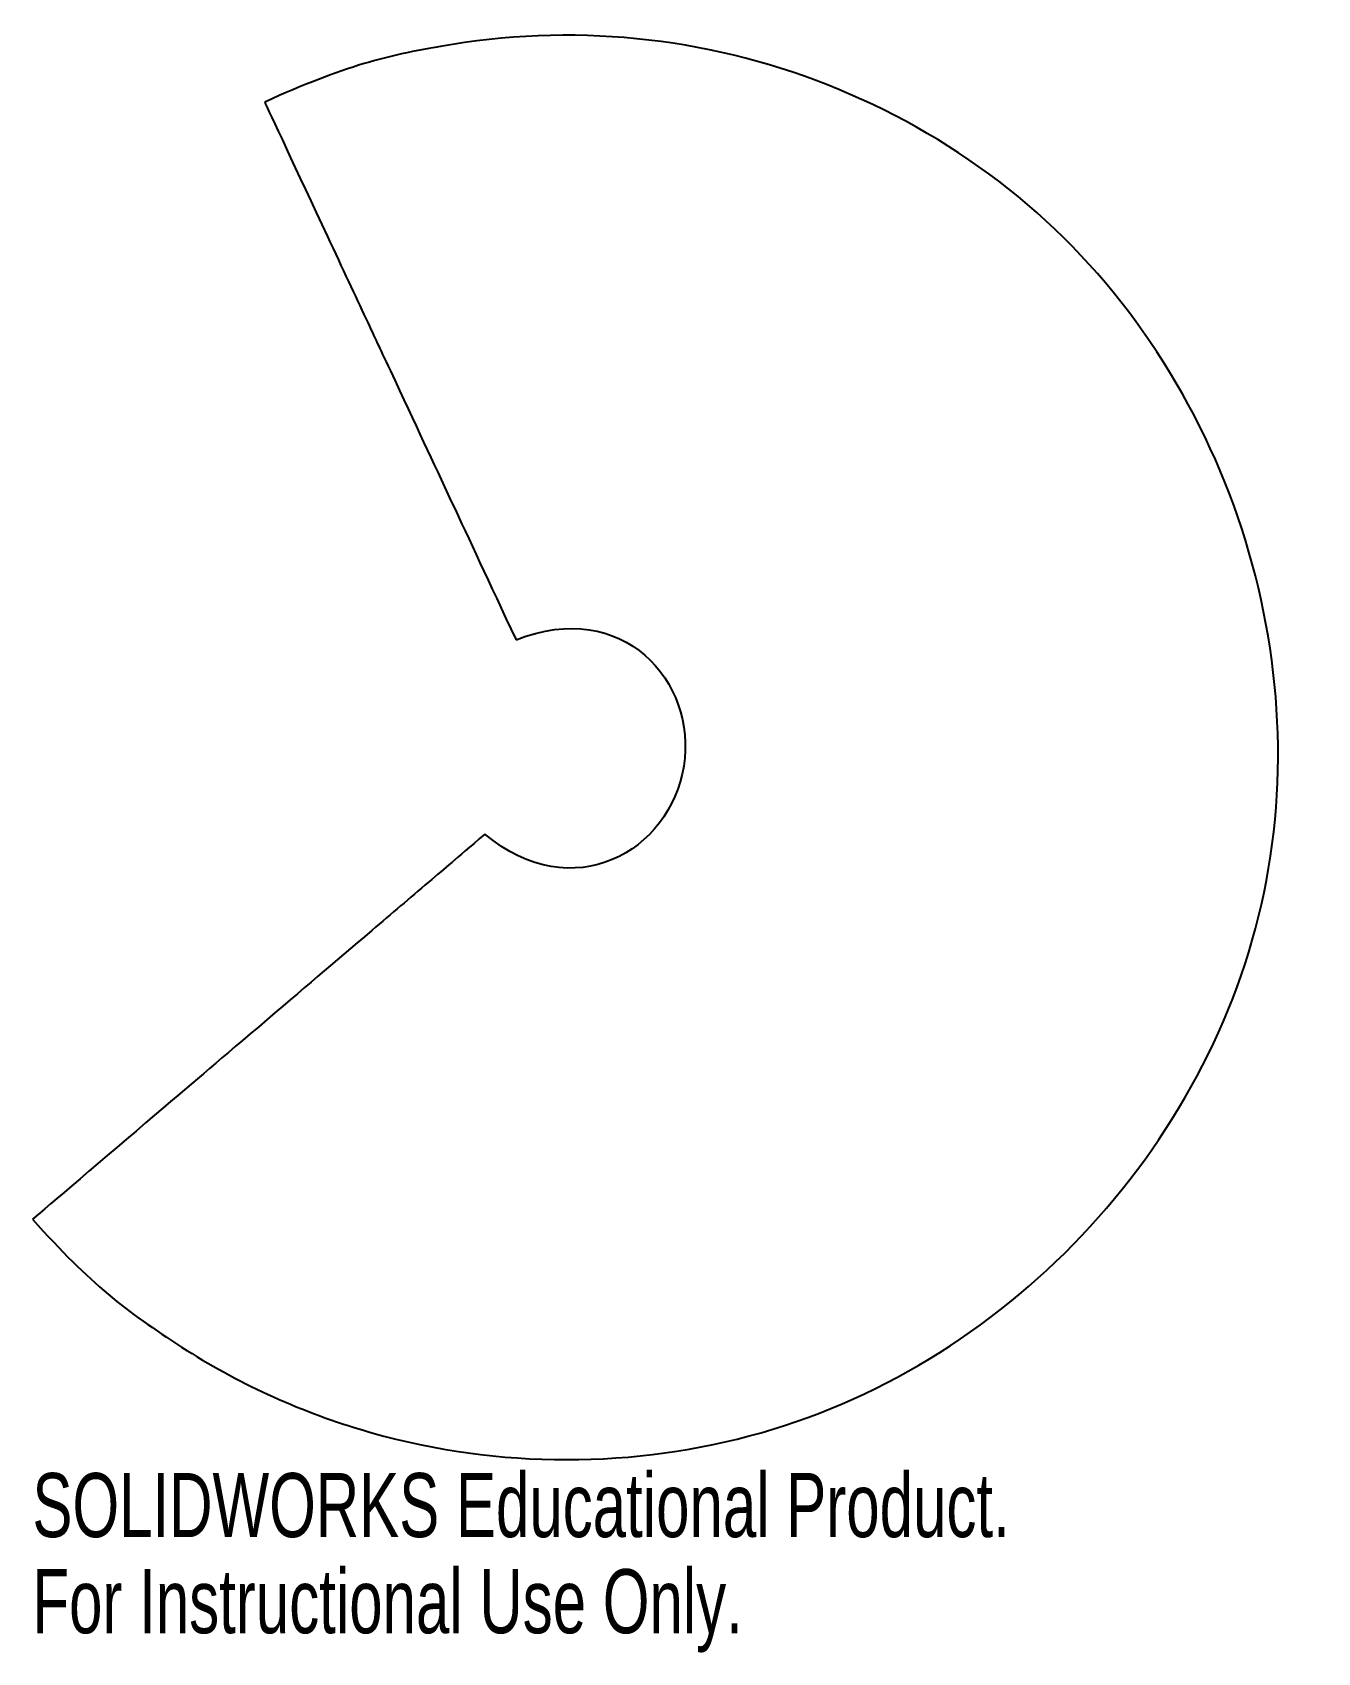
# Model space of a CAD drawing. Header units: millimetres. Extents: x -30 to 67, y -44 to 79.
import ezdxf

# ---------------------------------------------------------------- set-up
doc = ezdxf.new("R2010")
doc.units = ezdxf.units.MM
doc.styles.add('SLDTEXTSTYLE0', font='TXT', dxfattribs={"width": 0.7})

msp = doc.modelspace()

# ---------------------------------------------------------------- linework, layer by layer
at = {"color": 7, "linetype": 'Continuous', "lineweight": 25}
for points, knots in [([(-29.75, -10.87), (-25.33, -15.78), (-22.67, -17.83), (-14.33, -23.19), (-9.79, -25.28), (4.44, -29.58), (14.71, -29.76), (43.45, -22.13), (59.07, -5.63), (67.14, 33.19), (59.38, 54.55), (36.06, 73), (26.57, 76.93), (11.8, 78.65), (6.81, 78.54), (-2.98, 76.95), (-6.23, 76.12), (-12.24, 73.39)], [0, 0, 0, 0, 0.0625, 0.0625, 0.125, 0.125, 0.25, 0.25, 0.5, 0.5, 0.75, 0.75, 0.875, 0.875, 0.9375, 0.9375, 1, 1, 1, 1]), ([(-12.24, 73.39), (-11.96, 72.78), (-9.78, 68.12), (-6.37, 60.81), (-5.4, 58.75), (-3.82, 55.37), (-3.72, 55.16), (1.06, 44.92), (2.5, 41.84), (6.71, 32.83)], [0, 0, 0, 0, 0.25, 0.25, 0.375, 0.375, 0.5, 0.5, 1, 1, 1, 1]), ([(6.71, 32.83), (14.73, 36.04), (20.38, 29.7), (18.33, 16.9), (11, 12.63), (4.37, 18.18)], [0, 0, 0, 0, 0.5, 0.5, 1, 1, 1, 1]), ([(4.37, 18.18), (1.95, 16.12), (1.53, 15.76), (-1.32, 13.34), (-2.65, 12.2), (-7.19, 8.34), (-9.19, 6.64), (-16.19, 0.67), (-17.44, -0.39), (-25, -6.82), (-29.43, -10.6), (-29.75, -10.87)], [0, 0, 0, 0, 0.125, 0.125, 0.25, 0.25, 0.5, 0.5, 0.75, 0.75, 1, 1, 1, 1])]:
    msp.add_open_spline(points, degree=3, knots=knots, dxfattribs=at)

# ---------------------------------------------------------------- texts
at = {"color": 7, "linetype": 'Continuous', "char_height": 4.8336, "attachment_point": 1, "style": 'SLDTEXTSTYLE0'}
for s, insert in [('SOLIDWORKS Educational Product.', (-29.75, -30.01)), ('For Instructional Use Only.', (-29.75, -37.26))]:
    msp.add_mtext(s, dxfattribs=dict(at, insert=insert))

doc.saveas('drawing.dxf')
